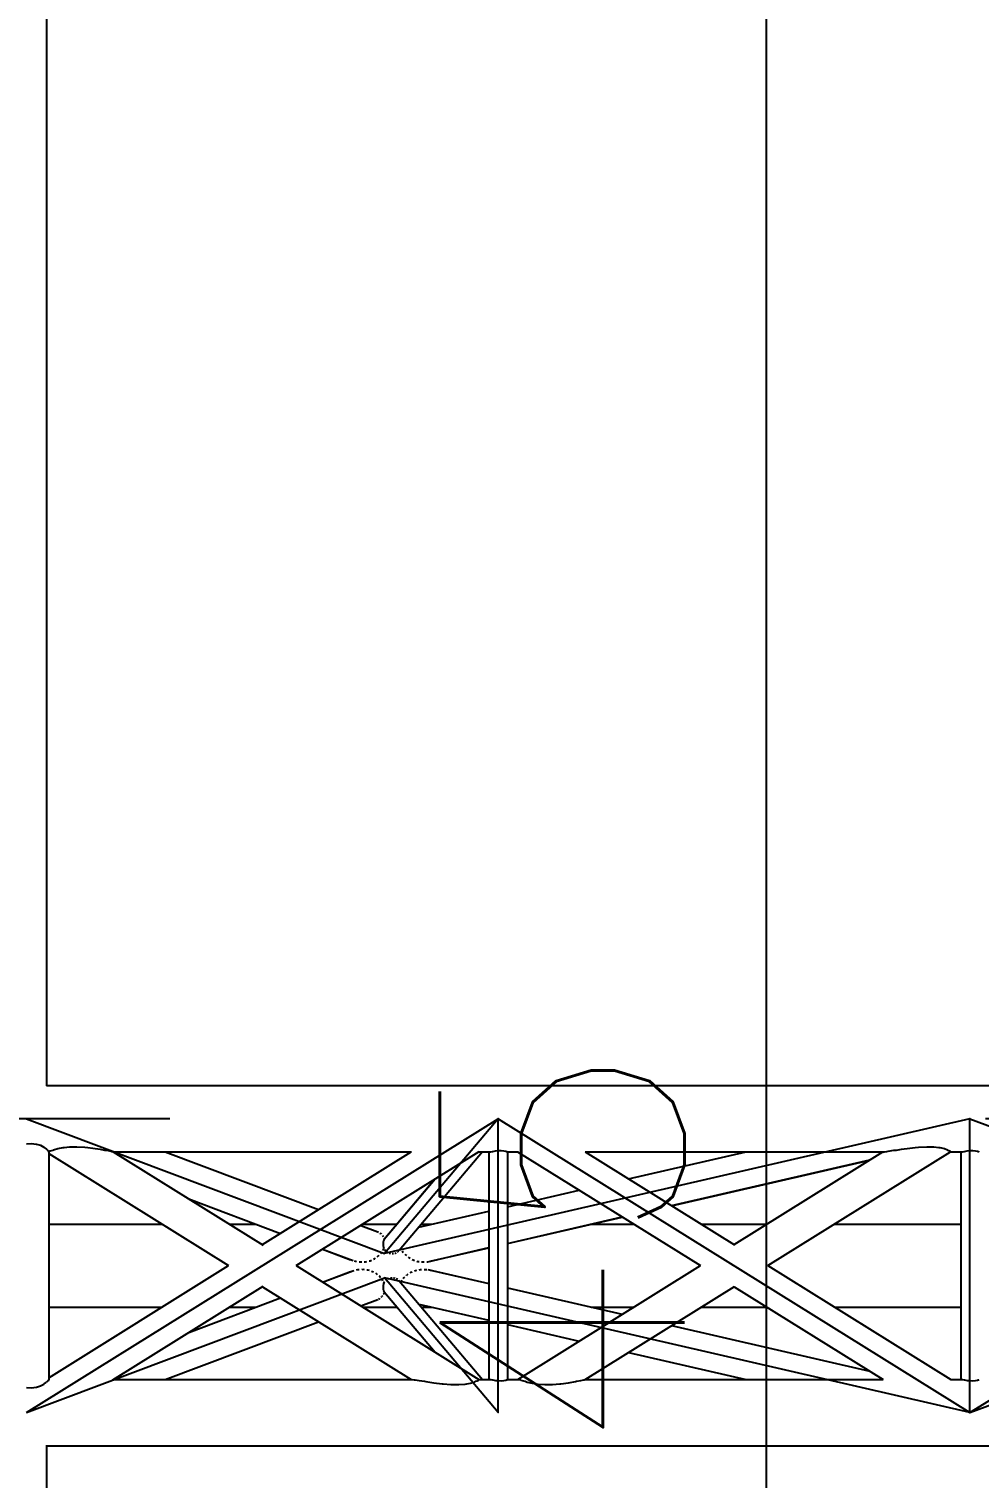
# Model space of a CAD drawing. Header units: millimetres. Extents: x 150209.93 to 150215.05, y 136675.65 to 136679.93.
# Drawn here: x 150213.9635 to 150214.08, y 136677.7688 to 136677.9464 of the extents above; entities that cross this region are included whole.
import ezdxf

# ---------------------------------------------------------------- set-up
doc = ezdxf.new("R2010")
doc.units = ezdxf.units.MM
doc.header["$LTSCALE"] = 0.25
doc.linetypes.add('CENTER', pattern=[50.8, 31.75, -6.35, 6.35, -6.35])
doc.linetypes.add('XKITLINE00', pattern=[0])
doc.styles.add('ROMANS', font='romans.shx')
doc.dimstyles.new('MD300', dxfattribs={"dimtxt": 2.5, "dimasz": 2.5, "dimexe": 1, "dimexo": 1, "dimgap": 0.5, "dimtad": 1, "dimdec": 1, "dimlfac": 50, "dimrnd": 0.5, "dimdsep": 46, "dimtxsty": 'ROMANS', "dimcen": 1, "dimclrd": 146, "dimclre": 146, "dimclrt": 30, "dimadec": 1, "dimazin": 2, "dimtfac": 1, "dimtdec": 1, "dimtmove": 0, "dimatfit": 1, "dimfxl": 1, "dimtolj": 1, "dimtzin": 0, "dimlwd": -1, "dimlwe": -1, "dimarcsym": 0})

# ---------------------------------------------------------------- blocks, each defined once
blk = doc.blocks.new('çatıı')
at = {"color": 8, "linetype": 'XKITLINE00'}
for p, q in [((25185.79, 12350.27), (25185.79, 10930.34)), ((25185.79, 10930.57), (26261.35, 10930.57)), ((25173.61, 10894.91), (25176.65, 10895.18)), ((25176.65, 10895.18), (25179.53, 10894.77)), ((25179.53, 10894.77), (25179.82, 10894.65)), ((25179.82, 10894.65), (25182.12, 10893.98)), ((25182.12, 10893.98), (25184.28, 10892.79)), ((25184.28, 10892.79), (25184.48, 10892.61)), ((25184.48, 10892.61), (25185.91, 10891.7)), ((25185.91, 10891.7), (25186.4, 10891.1)), ((25190.25, 10891.25), (25192.79, 10892.01)), ((25192.79, 10892.01), (25196.17, 10892.57)), ((25196.17, 10892.57), (25196.68, 10892.61)), ((25196.68, 10892.61), (25200.01, 10893.02)), ((25200.01, 10893.02), (25204.48, 10893.12)), ((25204.48, 10893.12), (25209.41, 10892.83)), ((25209.41, 10892.83), (25211.18, 10892.61)), ((25211.18, 10892.61), (25214.31, 10892.32)), ((25214.31, 10892.32), (25218.85, 10891.66)), ((25218.85, 10891.66), (25221.51, 10891.1)), ((25706.67, 10891.1), (25709.8, 10891.66)), ((25709.8, 10891.66), (25714.9, 10892.32)), ((25714.9, 10892.32), (25718.28, 10892.61)), ((25718.28, 10892.61), (25720.18, 10892.83)), ((25720.18, 10892.83), (25725.27, 10893.12)), ((25725.27, 10893.12), (25729.69, 10893.02)), ((25729.69, 10893.02), (25732.78, 10892.61)), ((25732.78, 10892.61), (25733.26, 10892.57)), ((25733.26, 10892.57), (25736.17, 10892.01)), ((25736.17, 10892.01), (25738.06, 10891.25)), ((25186.4, 10891.1), (25186.92, 10890.74)), ((25186.92, 10890.74), (25187.13, 10890.25)), ((25187.13, 10890.25), (25187.26, 10889.6)), ((25187.16, 10890.18), (25187.18, 10890.18)), ((25187.18, 10890.18), (25188.14, 10890.65)), ((25187.26, 10889.72), (25187.26, 10750.89)), ((25187.26, 10889.6), (25187.26, 10750.83)), ((25187.26, 10888.9), (25297.48, 10820.27)), ((25188.14, 10890.65), (25190, 10891.1)), ((25190, 10891.1), (25190.25, 10891.25)), ((25221.51, 10891.1), (25222.73, 10890.93)), ((25222.73, 10890.93), (25225.46, 10890.36)), ((25225.46, 10890.36), (25225.96, 10890.18)), ((25225.96, 10890.18), (25226.79, 10890.04)), ((25226.79, 10890.04), (25318.59, 10832.88)), ((25226.89, 10889.97), (25409.59, 10889.97)), ((25258.67, 10889.97), (25352.66, 10854.63)), ((25318.15, 10833.15), (25409.42, 10889.97)), ((25338.83, 10820.27), (25451.03, 10890.14)), ((25453.01, 10889.97), (25401.95, 10829.51)), ((25450.77, 10889.97), (25457.18, 10889.97)), ((25457, 10889.97), (25457, 10750.57)), ((25457, 10889.97), (25457, 10750.58)), ((25457, 10889.97), (25457.18, 10889.87)), ((25457.18, 10889.87), (25457.28, 10889.93)), ((25457.28, 10889.93), (25458.09, 10890.08)), ((25458.09, 10890.08), (25459.09, 10890.18)), ((25459.09, 10890.18), (25459.35, 10890.27)), ((25459.35, 10890.27), (25460.94, 10890.56)), ((25460.94, 10890.56), (25462.7, 10890.73)), ((25462.7, 10890.73), (25464.46, 10890.75)), ((25464.46, 10890.75), (25466.05, 10890.63)), ((25466.05, 10890.63), (25467.31, 10890.36)), ((25467.31, 10890.36), (25467.69, 10890.18)), ((25467.69, 10890.18), (25468.12, 10890.12)), ((25468.12, 10890.12), (25468.4, 10889.97)), ((25468.4, 10890.07), (25468.4, 10750.48)), ((25468.4, 10889.97), (25474.8, 10889.97)), ((25468.4, 10889.97), (25468.4, 10750.58)), ((25474.61, 10889.97), (25586.55, 10820.27)), ((25515.91, 10890.03), (25607.43, 10833.04)), ((25515.99, 10889.97), (25699.03, 10889.97)), ((25542.6, 10873.41), (25614.66, 10889.97)), ((25568.9, 10857.03), (25690.5, 10885)), ((25568.96, 10857), (25690.37, 10884.92)), ((25607.24, 10833.16), (25698.42, 10889.93)), ((25627.94, 10820.27), (25739.8, 10889.93)), ((25698.42, 10889.93), (25698.56, 10889.97)), ((25698.42, 10889.93), (25698.52, 10889.87)), ((25698.52, 10889.87), (25699.34, 10890.04)), ((25699.34, 10890.04), (25700.85, 10890.18)), ((25700.85, 10890.18), (25701.61, 10890.36)), ((25701.61, 10890.36), (25705.19, 10890.93)), ((25705.19, 10890.93), (25706.67, 10891.1)), ((25738.06, 10891.25), (25738.18, 10891.1)), ((25738.18, 10891.1), (25739.37, 10890.65)), ((25739.37, 10890.65), (25739.63, 10890.18)), ((25739.63, 10890.18), (25739.85, 10890.14)), ((25739.85, 10890.14), (25739.8, 10889.93)), ((25739.81, 10889.97), (25746.27, 10889.97)), ((25746.09, 10889.97), (25746.09, 10750.57)), ((25746.09, 10889.97), (25746.09, 10750.58)), ((25746.09, 10889.97), (25746.27, 10889.87)), ((25746.27, 10889.87), (25746.37, 10889.93)), ((25746.37, 10889.93), (25747.18, 10890.08)), ((25747.18, 10890.08), (25748.18, 10890.18)), ((25748.18, 10890.18), (25748.44, 10890.27)), ((25748.44, 10890.27), (25750.03, 10890.56)), ((25750.03, 10890.56), (25751.79, 10890.73)), ((25751.79, 10890.73), (25753.55, 10890.75)), ((25753.55, 10890.75), (25755.14, 10890.63)), ((25755.14, 10890.63), (25756.4, 10890.36)), ((25756.4, 10890.36), (25756.78, 10890.18)), ((25756.78, 10890.18), (25757.21, 10890.12)), ((25757.21, 10890.12), (25757.49, 10889.97)), ((25424.11, 10873.37), (25392.63, 10836.1)), ((25424.03, 10873.33), (25392.78, 10836.32)), ((25468.4, 10856.34), (25512.38, 10866.46)), ((25273.15, 10861.17), (25329.27, 10840.07)), ((25273.17, 10861.16), (25329.26, 10840.07)), ((25414.06, 10843.85), (25457, 10853.72)), ((25468.4, 10833.92), (25538.68, 10850.08)), ((25468.4, 10833.87), (25538.74, 10850.05)), ((25187.26, 10845.67), (25256.68, 10845.67)), ((25298.04, 10845.67), (25314.35, 10845.67)), ((25378.44, 10844.94), (25388.85, 10841.03)), ((25379.62, 10845.67), (25400.68, 10845.67)), ((25388.85, 10841.03), (25389.31, 10840.75)), ((25390.22, 10840.19), (25390.68, 10839.91)), ((25390.68, 10839.91), (25390.93, 10839.6)), ((25390.93, 10839.6), (25390.98, 10839.54)), ((25391.7, 10838.78), (25392.06, 10838.39)), ((25392.06, 10838.39), (25392.25, 10837.94)), ((25415.6, 10845.67), (25422.01, 10845.67)), ((25519.72, 10845.67), (25545.76, 10845.67)), ((25587.14, 10845.67), (25627.35, 10845.67)), ((25668.73, 10845.67), (25746.09, 10845.67)), ((25355.05, 10830.37), (25373.71, 10823.36)), ((25355.05, 10830.37), (25372.2, 10823.92)), ((25392.06, 10829.94), (25391.84, 10829.56)), ((25392.16, 10830.09), (25392.06, 10829.94)), ((25392.18, 10834.33), (25392.12, 10833.78)), ((25392.12, 10833.78), (25392.15, 10833.56)), ((25392.17, 10833.58), (25392.16, 10833.37)), ((25392.16, 10833.37), (25392.24, 10832.69)), ((25392.36, 10830.65), (25392.16, 10830.09)), ((25392.22, 10834.92), (25392.2, 10834.34)), ((25392.29, 10835.09), (25392.22, 10834.92)), ((25392.23, 10832.67), (25392.23, 10832.63)), ((25392.24, 10832.45), (25392.27, 10831.98)), ((25392.3, 10835.28), (25392.27, 10835.08)), ((25392.27, 10831.98), (25392.34, 10831.73)), ((25392.39, 10835.47), (25392.3, 10835.28)), ((25392.36, 10831.74), (25392.39, 10831.49)), ((25392.49, 10835.68), (25392.39, 10835.47)), ((25392.39, 10831.49), (25392.62, 10830.82)), ((25392.63, 10836.1), (25392.5, 10835.69)), ((25392.5, 10831.16), (25392.61, 10830.76)), ((25392.63, 10837.04), (25392.75, 10836.76)), ((25392.78, 10836.32), (25392.74, 10836.23)), ((25392.75, 10836.76), (25392.85, 10836.58)), ((25392.85, 10836.58), (25392.87, 10836.43)), ((25393.09, 10830.09), (25393.19, 10829.94)), ((25393.19, 10829.94), (25393.21, 10829.89)), ((25393.21, 10829.89), (25393.7, 10829.45)), ((25401.52, 10829.15), (25401.09, 10828.7)), ((25402.92, 10830.66), (25403.03, 10830.52)), ((25403.74, 10829.43), (25404.04, 10828.87)), ((25419.63, 10822.71), (25457, 10831.3)), ((25421.04, 10822.98), (25457, 10831.25)), ((25187.26, 10751.65), (25297.48, 10820.27)), ((25338.83, 10820.27), (25450.87, 10750.51)), ((25374.41, 10823.21), (25375.15, 10822.97)), ((25375.15, 10822.97), (25375.93, 10822.86)), ((25377.47, 10822.64), (25378.25, 10822.53)), ((25378.25, 10822.53), (25379.03, 10822.56)), ((25380.57, 10822.62), (25381.34, 10822.64)), ((25381.34, 10822.64), (25382.08, 10822.81)), ((25383.54, 10823.13), (25384.28, 10823.29)), ((25384.28, 10823.29), (25384.94, 10823.58)), ((25386.25, 10824.15), (25386.91, 10824.44)), ((25386.91, 10824.44), (25387.46, 10824.85)), ((25388.55, 10825.64), (25389.09, 10826.04)), ((25389.17, 10826.13), (25389.09, 10826.04)), ((25389.55, 10826.52), (25389.17, 10826.13)), ((25390.92, 10827.94), (25390.46, 10827.47)), ((25391.23, 10828.48), (25390.92, 10827.94)), ((25394.35, 10828.85), (25394.53, 10828.69)), ((25394.53, 10828.69), (25395.12, 10828.41)), ((25395.92, 10828.02), (25396.13, 10827.92)), ((25396.13, 10827.92), (25396.78, 10827.82)), ((25397.64, 10827.69), (25397.88, 10827.66)), ((25397.88, 10827.66), (25398.51, 10827.76)), ((25399.35, 10827.89), (25399.59, 10827.93)), ((25399.59, 10827.93), (25400.14, 10828.21)), ((25400.89, 10828.6), (25401.09, 10828.7)), ((25404.04, 10828.87), (25404.5, 10828.36)), ((25405.42, 10827.35), (25405.87, 10826.85)), ((25405.87, 10826.85), (25406.47, 10826.41)), ((25407.54, 10825.54), (25408.06, 10825.1)), ((25408.06, 10825.1), (25408.7, 10824.76)), ((25409.96, 10824.08), (25410.59, 10823.74)), ((25410.59, 10823.74), (25411.32, 10823.52)), ((25412.75, 10823.08), (25413.46, 10822.86)), ((25413.46, 10822.86), (25414.24, 10822.78)), ((25415.76, 10822.6), (25416.53, 10822.52)), ((25416.53, 10822.52), (25417.31, 10822.56)), ((25418.86, 10822.66), (25419.63, 10822.71)), ((25474.69, 10750.62), (25586.55, 10820.27)), ((25627.94, 10820.27), (25739.96, 10750.52)), ((25355.05, 10810.17), (25373.65, 10817.17)), ((25355.05, 10810.18), (25372.23, 10816.64)), ((25373.65, 10817.17), (25374.41, 10817.34)), ((25375.93, 10817.69), (25376.7, 10817.87)), ((25376.7, 10817.87), (25377.47, 10817.91)), ((25379.03, 10817.99), (25379.81, 10818.03)), ((25379.81, 10818.03), (25380.57, 10817.93)), ((25382.08, 10817.74), (25382.85, 10817.65)), ((25382.85, 10817.65), (25383.54, 10817.42)), ((25384.94, 10816.97), (25385.65, 10816.74)), ((25385.65, 10816.74), (25386.25, 10816.39)), ((25387.46, 10815.7), (25388.07, 10815.35)), ((25388.07, 10815.35), (25388.55, 10814.91)), ((25389.55, 10814.03), (25390.08, 10813.59)), ((25390.08, 10813.59), (25390.46, 10813.08)), ((25391.23, 10812.07), (25391.62, 10811.55)), ((25391.62, 10811.55), (25391.84, 10810.99)), ((25394.14, 10811.57), (25393.7, 10811.1)), ((25394.14, 10811.57), (25394.35, 10811.7)), ((25395.12, 10812.14), (25395.68, 10812.47)), ((25395.68, 10812.47), (25395.92, 10812.52)), ((25396.78, 10812.73), (25397.41, 10812.87)), ((25397.41, 10812.87), (25397.64, 10812.86)), ((25398.51, 10812.79), (25399.14, 10812.75)), ((25399.14, 10812.75), (25399.35, 10812.66)), ((25400.14, 10812.34), (25400.72, 10812.1)), ((25400.72, 10812.1), (25400.89, 10811.95)), ((25401.52, 10811.4), (25401.98, 10811)), ((25404.89, 10812.73), (25404.5, 10812.19)), ((25404.89, 10812.73), (25405.42, 10813.2)), ((25406.47, 10814.13), (25406.79, 10814.42)), ((25406.97, 10814.61), (25406.79, 10814.42)), ((25406.97, 10814.61), (25407.54, 10815.01)), ((25408.7, 10815.79), (25409.28, 10816.19)), ((25409.28, 10816.19), (25409.96, 10816.47)), ((25411.32, 10817.03), (25412, 10817.31)), ((25412, 10817.31), (25412.75, 10817.47)), ((25414.24, 10817.77), (25414.99, 10817.93)), ((25414.99, 10817.93), (25415.76, 10817.95)), ((25417.31, 10817.98), (25418.09, 10818)), ((25418.09, 10818), (25418.86, 10817.89)), ((25419.49, 10817.87), (25457, 10809.25)), ((25420.52, 10817.64), (25421.16, 10817.54)), ((25421.16, 10817.54), (25457, 10809.3)), ((25226.63, 10750.41), (25318.59, 10807.67)), ((25318.15, 10807.4), (25409.42, 10750.57)), ((25392.23, 10807.88), (25392.14, 10807.2)), ((25392.14, 10807.2), (25392.15, 10806.99)), ((25392.17, 10806.97), (25392.14, 10806.75)), ((25392.14, 10806.75), (25392.2, 10806.21)), ((25392.18, 10806.22), (25392.2, 10805.78)), ((25392.21, 10805.64), (25392.27, 10805.47)), ((25392.29, 10808.55), (25392.24, 10807.87)), ((25392.53, 10803.03), (25392.25, 10802.61)), ((25392.36, 10808.8), (25392.29, 10808.55)), ((25392.29, 10805.46), (25392.31, 10805.25)), ((25392.31, 10805.25), (25392.41, 10805.06)), ((25392.37, 10809.08), (25392.33, 10808.69)), ((25392.36, 10809.9), (25392.54, 10809.56)), ((25392.61, 10809.78), (25392.37, 10809.08)), ((25392.41, 10805.06), (25392.5, 10804.86)), ((25392.49, 10804.87), (25392.62, 10804.46)), ((25392.63, 10803.5), (25392.53, 10803.03)), ((25392.92, 10810.29), (25392.62, 10809.73)), ((25392.62, 10804.46), (25424.11, 10767.18)), ((25392.76, 10804.3), (25392.8, 10804.21)), ((25392.8, 10804.21), (25424.03, 10767.22)), ((25392.92, 10810.29), (25393.09, 10810.46)), ((25401.98, 10811), (25453.01, 10750.57)), ((25403.35, 10810.59), (25403.03, 10810.03)), ((25403.74, 10811.12), (25403.35, 10810.59)), ((25468.4, 10806.68), (25538.74, 10790.5)), ((25468.4, 10806.63), (25538.68, 10790.47)), ((25516.07, 10750.62), (25607.43, 10807.51)), ((25607.24, 10807.39), (25698.5, 10750.57)), ((25187.26, 10794.87), (25256.68, 10794.87)), ((25273.15, 10779.38), (25329.27, 10800.48)), ((25273.17, 10779.39), (25329.26, 10800.48)), ((25298.03, 10794.87), (25314.35, 10794.87)), ((25378.44, 10795.61), (25388.89, 10799.54)), ((25379.62, 10794.87), (25400.68, 10794.87)), ((25389.31, 10799.8), (25389.84, 10800.04)), ((25389.84, 10800.04), (25390.22, 10800.36)), ((25390.98, 10801.01), (25391.42, 10801.35)), ((25391.7, 10801.77), (25391.42, 10801.35)), ((25414.06, 10796.7), (25457, 10786.83)), ((25415.6, 10794.87), (25422.01, 10794.87)), ((25519.72, 10794.87), (25545.76, 10794.87)), ((25587.14, 10794.87), (25627.35, 10794.87)), ((25668.73, 10794.87), (25746.09, 10794.87)), ((25258.67, 10750.57), (25352.66, 10785.92)), ((25468.4, 10784.21), (25512.38, 10774.09)), ((25568.9, 10783.52), (25690.5, 10755.55)), ((25568.96, 10783.55), (25690.37, 10755.63)), ((25542.6, 10767.14), (25614.66, 10750.57)), ((25186.4, 10749.44), (25185.91, 10748.85)), ((25186.4, 10749.44), (25186.92, 10749.81)), ((25187.16, 10750.36), (25186.92, 10749.81)), ((25187.22, 10750.68), (25187.12, 10750.16)), ((25187.16, 10750.36), (25187.16, 10750.37)), ((25187.26, 10750.89), (25187.22, 10750.71)), ((25226.89, 10750.57), (25409.92, 10750.57)), ((25409.43, 10750.67), (25409.49, 10750.57)), ((25409.43, 10750.67), (25409.57, 10750.62)), ((25409.57, 10750.62), (25411.17, 10750.41)), ((25411.17, 10750.41), (25411.74, 10750.36)), ((25411.74, 10750.36), (25414.21, 10749.9)), ((25414.21, 10749.9), (25417.51, 10749.44)), ((25417.51, 10749.44), (25418.24, 10749.3)), ((25418.24, 10749.3), (25423.22, 10748.53)), ((25448.15, 10748.89), (25449.03, 10749.44)), ((25449.03, 10749.44), (25449.7, 10749.62)), ((25449.7, 10749.62), (25450.58, 10750.19)), ((25450.52, 10750.36), (25450.87, 10750.51)), ((25450.52, 10750.36), (25450.58, 10750.19)), ((25450.77, 10750.57), (25457.18, 10750.57)), ((25457, 10750.58), (25457.18, 10750.67)), ((25457.18, 10750.67), (25457.28, 10750.62)), ((25457.28, 10750.62), (25458.09, 10750.47)), ((25458.09, 10750.47), (25459.09, 10750.36)), ((25459.09, 10750.36), (25459.35, 10750.28)), ((25459.35, 10750.28), (25460.94, 10749.98)), ((25460.94, 10749.98), (25462.7, 10749.82)), ((25462.7, 10749.82), (25464.46, 10749.8)), ((25464.46, 10749.8), (25466.05, 10749.92)), ((25466.05, 10749.92), (25467.31, 10750.19)), ((25467.31, 10750.19), (25467.69, 10750.36)), ((25467.69, 10750.36), (25468.12, 10750.43)), ((25468.12, 10750.43), (25468.4, 10750.58)), ((25468.4, 10750.57), (25475.15, 10750.57)), ((25474.69, 10750.62), (25474.67, 10750.57)), ((25474.69, 10750.62), (25474.96, 10750.67)), ((25474.96, 10750.67), (25475.26, 10750.51)), ((25475.26, 10750.51), (25476.29, 10750.36)), ((25476.29, 10750.36), (25476.49, 10750.19)), ((25476.49, 10750.19), (25478.23, 10749.62)), ((25478.23, 10749.62), (25479.15, 10749.44)), ((25479.15, 10749.44), (25480.5, 10748.89)), ((25505.73, 10748.53), (25510.07, 10749.3)), ((25510.07, 10749.3), (25510.66, 10749.44)), ((25510.66, 10749.44), (25513.3, 10749.9)), ((25513.3, 10749.9), (25515.07, 10750.36)), ((25515.07, 10750.36), (25515.44, 10750.41)), ((25515.44, 10750.41), (25516.07, 10750.62)), ((25515.93, 10750.57), (25698.68, 10750.57)), ((25739.88, 10750.57), (25746.27, 10750.57)), ((25746.09, 10750.58), (25746.27, 10750.67)), ((25746.27, 10750.67), (25746.37, 10750.62)), ((25746.37, 10750.62), (25747.18, 10750.47)), ((25747.18, 10750.47), (25748.18, 10750.36)), ((25748.18, 10750.36), (25748.44, 10750.28)), ((25748.44, 10750.28), (25750.03, 10749.98)), ((25750.03, 10749.98), (25751.79, 10749.82)), ((25751.79, 10749.82), (25753.55, 10749.8)), ((25753.55, 10749.8), (25755.14, 10749.92)), ((25755.14, 10749.92), (25756.4, 10750.19)), ((25756.4, 10750.19), (25756.78, 10750.36)), ((25756.78, 10750.36), (25757.21, 10750.43)), ((25757.21, 10750.43), (25757.49, 10750.58)), ((25173.61, 10745.64), (25176.65, 10745.37)), ((25176.65, 10745.37), (25179.53, 10745.78)), ((25179.53, 10745.78), (25179.82, 10745.9)), ((25179.82, 10745.9), (25182.12, 10746.57)), ((25182.12, 10746.57), (25184.28, 10747.76)), ((25184.28, 10747.76), (25184.48, 10747.94)), ((25184.48, 10747.94), (25185.91, 10748.85)), ((25423.22, 10748.53), (25428.39, 10747.98)), ((25428.39, 10747.98), (25429.02, 10747.94)), ((25429.02, 10747.94), (25433.69, 10747.53)), ((25433.69, 10747.53), (25438.47, 10747.43)), ((25438.47, 10747.43), (25442.48, 10747.72)), ((25442.48, 10747.72), (25443.52, 10747.94)), ((25443.52, 10747.94), (25445.73, 10748.23)), ((25445.73, 10748.23), (25448.15, 10748.89)), ((25480.5, 10748.89), (25483.48, 10748.23)), ((25483.48, 10748.23), (25485.94, 10747.94)), ((25485.94, 10747.94), (25487.11, 10747.72)), ((25487.11, 10747.72), (25491.28, 10747.43)), ((25491.28, 10747.43), (25496.01, 10747.53)), ((25496.01, 10747.53), (25500.44, 10747.94)), ((25500.44, 10747.94), (25501.04, 10747.98)), ((25501.04, 10747.98), (25505.73, 10748.53)), ((25185.79, 10710.21), (25185.79, 9290.28)), ((25185.79, 10709.97), (26261.35, 10709.97))]:
    blk.add_line(p, q, dxfattribs=at)
at = {"color": 8, "linetype": 'CENTER'}
for p, q in [((26261.35, 10910.27), (24815.89, 10910.27)), ((25173.61, 10910.27), (25393.02, 10827.77)), ((25173.61, 10730.27), (25462.7, 10910.27)), ((25751.79, 10910.27), (25393.02, 10827.77)), ((25462.7, 10910.27), (25393.02, 10827.77)), ((25462.7, 10910.27), (25751.79, 10730.27)), ((25462.7, 10730.27), (25462.7, 10910.27)), ((25751.79, 10910.27), (25971.2, 10827.77)), ((25751.79, 10730.27), (25751.79, 10910.27)), ((25751.79, 10730.27), (26040.88, 10910.27)), ((25173.61, 10730.27), (25393.02, 10812.77)), ((25751.79, 10730.27), (25393.02, 10812.77)), ((25462.7, 10730.27), (25393.02, 10812.77)), ((25751.79, 10730.27), (25971.2, 10812.77))]:
    blk.add_line(p, q, dxfattribs=at)
at = {"color": 8, "linetype": 'XKITLINE00'}
for centre in [(25462.7, 10910.27), (25462.7, 10910.27), (25462.7, 10910.27), (25462.7, 10910.27), (25751.79, 10910.27), (25751.79, 10910.27), (25751.79, 10910.27), (25393.02, 10827.77), (25393.02, 10827.77), (25393.02, 10827.77), (25393.02, 10812.77), (25393.02, 10812.77), (25393.02, 10812.77), (25462.7, 10730.27), (25462.7, 10730.27), (25751.79, 10730.27), (25751.79, 10730.27), (25751.79, 10730.27), (25751.79, 10730.27), (25751.79, 10730.27)]:
    blk.add_circle(centre, 0.05, dxfattribs=at)
blk = doc.blocks.new('*D8')
at = {"color": 146, "transparency": 16777216}
for p, q in [((150214.91743, 136678.24692), (150215.05387, 136678.24692)), ((150214.05387, 136678.21692), (150214.05387, 136677.37684)), ((150214.91743, 136677.34684), (150215.05387, 136677.34684))]:
    blk.add_line(p, q, dxfattribs=at)
for points in [[(150214.04887, 136678.21692), (150214.05887, 136678.21692), (150214.05387, 136678.24692)], [(150214.04887, 136677.37684), (150214.05887, 136677.37684), (150214.05387, 136677.34684)]]:
    blk.add_solid(points, dxfattribs=at)
at = {"layer": 'DEFPOINTS', "color": 0, "transparency": 16777216}
for p in [(150213.91743, 136678.24692), (150213.91743, 136677.34684), (150214.05387, 136677.34684)]:
    blk.add_point(p, dxfattribs=at)
at = {"color": 30, "transparency": 16777216, "insert": (150214.02887, 136677.79688), "char_height": 0.03, "attachment_point": 5, "rotation": 90, "style": 'ROMANS'}
blk.add_mtext('\\A1;45', dxfattribs=at)

msp = doc.modelspace()

# ---------------------------------------------------------------- block references
at = {"xscale": 0.0002000170049888334, "yscale": 0.0002000170049888334, "zscale": 0.0002000170049888334}
msp.add_blockref('çatıı', (150208.92807, 136675.63059), dxfattribs=at)

# ---------------------------------------------------------------- dimensions: what is measured, and where the dimension line sits
dim = msp.add_aligned_dim(p1=(150213.91743, 136678.24692), p2=(150213.91743, 136677.34684), distance=0.13644, dimstyle='MD300', override={"dimtxt": 0.03, "dimasz": 0.03, "dimgap": 0.01})
dim.commit()
dim.dimension.update_dxf_attribs({"geometry": '*D8', "text_midpoint": (150214.02887, 136677.79688)})

doc.saveas('drawing.dxf')
